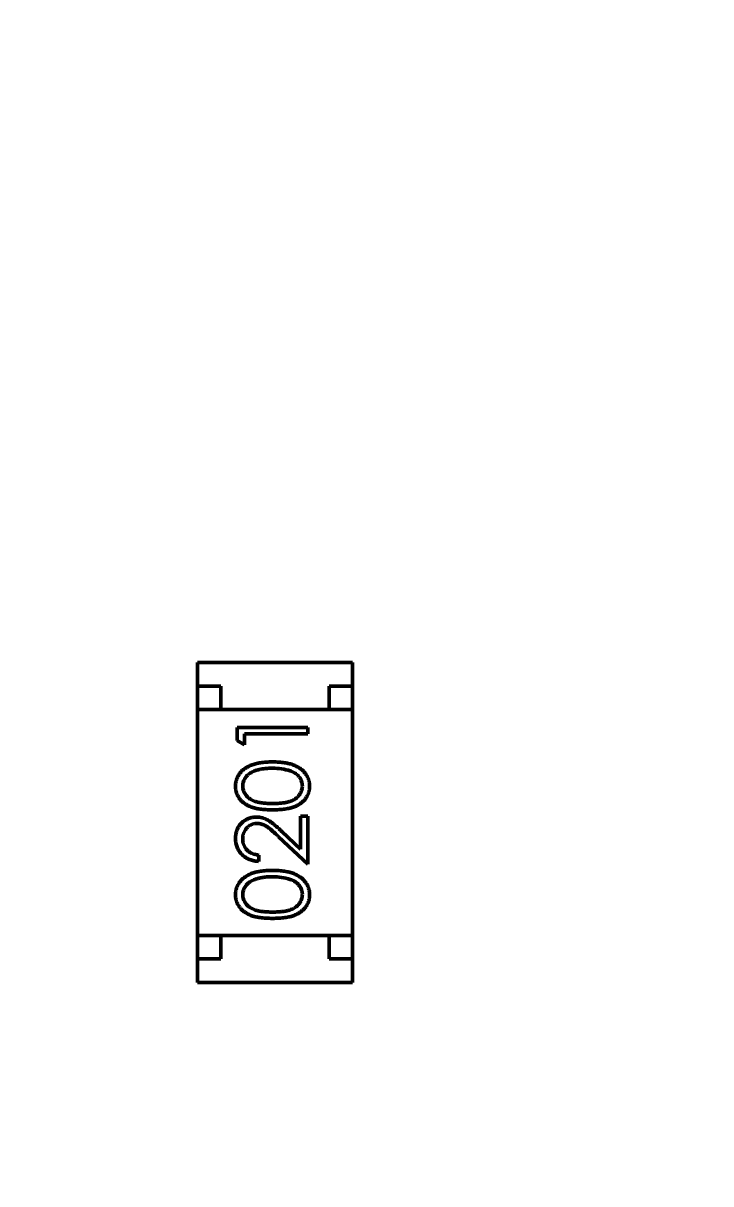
# Model space of a CAD drawing. Header units: millimetres. Extents: x 71 to 428, y 120 to 295.
# Drawn here: x 350.515 to 351.976, y 226.972 to 229.439 of the extents above; entities that cross this region are included whole.
import ezdxf

# ---------------------------------------------------------------- set-up
doc = ezdxf.new("R2010")
doc.units = ezdxf.units.MM
doc.header["$LTSCALE"] = 0.75
doc.layers.add('Dim', color=3, linetype='Continuous', lineweight=25)
doc.layers.add('Visible', color=7, linetype='Continuous', lineweight=50)
doc.layers.add('尺寸标注', color=3, linetype='Continuous')
doc.styles.get("Standard").update_dxf_attribs({"font": 'arial.ttf'})
doc.dimstyles.new('Dim-ISO-25', dxfattribs={"dimtxt": 3.5, "dimasz": 3.5, "dimexe": 2.1, "dimexo": 2.1, "dimgap": 1.4, "dimtad": 1, "dimzin": 12, "dimdsep": 46, "dimtxsty": 'Standard', "dimcen": 0, "dimazin": 3, "dimtp": 0.1, "dimtm": 0.1, "dimtfac": 0.714286, "dimtmove": 0, "dimatfit": 3, "dimfxl": 1, "dimtzin": 12, "dimarcsym": 0})

# ---------------------------------------------------------------- blocks, each defined once
blk = doc.blocks.new('*D140')
at = {"color": 0, "linetype": 'ByBlock', "lineweight": -2}
for p, q in [((325.4004, 221.7318), (325.4004, 264.5936)), ((354.8964, 258.3129), (354.8964, 264.5936)), ((325.4004, 262.4936), (354.8964, 262.4936))]:
    blk.add_line(p, q, dxfattribs=at)
at = {"color": 0, "linetype": 'ByBlock'}
for points in [[(325.4004, 262.4936), (328.9004, 261.9102), (328.9004, 263.0769)], [(354.8964, 262.4936), (351.3964, 261.9102), (351.3964, 263.0769)]]:
    blk.add_solid(points, dxfattribs=at)
at = {"layer": 'Defpoints', "color": 0, "linetype": 'ByBlock'}
for p in [(354.8964, 256.2129), (325.4004, 219.6318)]:
    blk.add_point(p, dxfattribs=at)
at = {"color": 0, "linetype": 'ByBlock', "lineweight": -2, "insert": (340.1484, 265.6806), "char_height": 3.5, "attachment_point": 5}
blk.add_mtext('\\A0;29.5', dxfattribs=at)
blk = doc.blocks.new('*D109')
at = {"color": 0, "linetype": 'ByBlock', "lineweight": -2}
for p, q in [((352.9086, 242.8617), (269.2309, 242.8617)), ((271.3309, 242.8617), (271.3309, 204.496)), ((301.8219, 204.496), (269.2309, 204.496))]:
    blk.add_line(p, q, dxfattribs=at)
at = {"color": 0, "linetype": 'ByBlock'}
for points in [[(271.3309, 242.8617), (270.7475, 239.3617), (271.9142, 239.3617)], [(271.3309, 204.496), (270.7475, 207.996), (271.9142, 207.996)]]:
    blk.add_solid(points, dxfattribs=at)
at = {"layer": 'Defpoints', "color": 0, "linetype": 'ByBlock'}
for p in [(355.0086, 242.8617), (303.9219, 204.496)]:
    blk.add_point(p, dxfattribs=at)
at = {"color": 0, "linetype": 'ByBlock', "lineweight": -2, "insert": (268.1427, 223.6788), "char_height": 3.5, "attachment_point": 5, "rotation": 90}
blk.add_mtext('\\A0;38.37', dxfattribs=at)

msp = doc.modelspace()

# ---------------------------------------------------------------- linework, layer by layer
at = {"layer": 'Visible'}
for p, q in [((351.215, 228.0798), (350.885, 228.0798)), ((350.885, 228.0798), (350.885, 228.0298)), ((351.215, 228.0798), (351.215, 228.0298)), ((350.885, 228.0298), (350.885, 227.9798)), ((350.935, 228.0298), (350.885, 228.0298)), ((350.935, 227.9798), (350.935, 228.0298)), ((351.165, 228.0298), (351.165, 227.9798)), ((351.215, 228.0298), (351.165, 228.0298)), ((351.215, 227.9798), (351.215, 228.0298)), ((350.885, 227.9798), (351.215, 227.9798)), ((350.885, 227.9798), (350.885, 227.4998)), ((351.165, 227.9798), (350.935, 227.9798)), ((351.215, 227.9798), (351.215, 227.4998)), ((350.9697, 227.9416), (351.1197, 227.9416)), ((350.9697, 227.9139), (350.9697, 227.9416)), ((350.9851, 227.9281), (350.9851, 227.9051)), ((351.1197, 227.9281), (350.9851, 227.9281)), ((351.1197, 227.9416), (351.1197, 227.9281)), ((350.9851, 227.9051), (350.9697, 227.9139)), ((351.1043, 227.7531), (351.1197, 227.7531)), ((351.1043, 227.6833), (351.1043, 227.7531)), ((351.1197, 227.7531), (351.1197, 227.6512)), ((351.0643, 227.7209), (351.1043, 227.6833)), ((351.1197, 227.6512), (351.0576, 227.7094)), ((351.0159, 227.6705), (351.0159, 227.657)), ((350.885, 227.4998), (350.885, 227.4498)), ((350.885, 227.4998), (351.215, 227.4998)), ((351.165, 227.4998), (350.935, 227.4998)), ((350.935, 227.4498), (350.935, 227.4998)), ((351.165, 227.4998), (351.165, 227.4498)), ((351.215, 227.4498), (351.215, 227.4998)), ((350.885, 227.3998), (350.885, 227.4498)), ((350.885, 227.4498), (350.935, 227.4498)), ((351.165, 227.4498), (351.215, 227.4498)), ((351.215, 227.3998), (351.215, 227.4498)), ((351.215, 227.3998), (350.885, 227.3998))]:
    msp.add_line(p, q, dxfattribs=at)
at = {"layer": 'Visible', "extrusion": (0, 0, -1)}
msp.add_circle((-354.8964, 204.496), 47.93, dxfattribs=at)
at = {"layer": 'Visible'}
for centre in [(351.0474, 227.7437), (351.0474, 227.513)]:
    msp.add_arc(centre, 0.1113, 71.6443, 91.3671, dxfattribs=at)
for points, knots in [([(350.9659, 227.8168), (350.9659, 227.8179), (350.9659, 227.8203), (350.9663, 227.8238), (350.967, 227.8273), (350.9679, 227.8306), (350.9691, 227.8338), (350.9706, 227.837), (350.9723, 227.8401), (350.9743, 227.8431), (350.9765, 227.846), (350.979, 227.8487), (350.9818, 227.8512), (350.9848, 227.8537), (350.9881, 227.8559), (350.9917, 227.858), (350.9955, 227.8599), (350.9996, 227.8618), (351.004, 227.8633), (351.0088, 227.8648), (351.0139, 227.8659), (351.0194, 227.8669), (351.0252, 227.8676), (351.0314, 227.8682), (351.038, 227.8684), (351.0425, 227.8685), (351.0448, 227.8685)], [0, 0, 0, 0, 0.033788, 0.067194, 0.099862, 0.132567, 0.165151, 0.197913, 0.231319, 0.265083, 0.299255, 0.334399, 0.369943, 0.406284, 0.444064, 0.482998, 0.523354, 0.565537, 0.609613, 0.656391, 0.705885, 0.758325, 0.813832, 0.872795, 0.934722, 1, 1, 1, 1]), ([(351.0448, 227.8685), (351.0471, 227.8685), (351.0515, 227.8684), (351.0581, 227.8682), (351.0643, 227.8676), (351.0701, 227.8669), (351.0755, 227.866), (351.0806, 227.8648), (351.0854, 227.8635), (351.0897, 227.8618), (351.0938, 227.8601), (351.0976, 227.8581), (351.1012, 227.8561), (351.1045, 227.8538), (351.1075, 227.8514), (351.1103, 227.8488), (351.1128, 227.8461), (351.1151, 227.8432), (351.1171, 227.8402), (351.1188, 227.8371), (351.1203, 227.8339), (351.1215, 227.8306), (351.1224, 227.8273), (351.1231, 227.8238), (351.1235, 227.8203), (351.1235, 227.8179), (351.1236, 227.8168)], [0, 0, 0, 0, 0.065063, 0.126773, 0.185516, 0.240765, 0.29298, 0.34225, 0.388919, 0.432776, 0.474628, 0.514775, 0.553606, 0.591426, 0.628028, 0.663804, 0.698984, 0.733591, 0.767628, 0.801208, 0.834264, 0.866981, 0.89972, 0.932702, 0.966176, 1, 1, 1, 1]), ([(351.0447, 227.8551), (351.0429, 227.855), (351.0394, 227.855), (351.0342, 227.8548), (351.0293, 227.8544), (351.0247, 227.8539), (351.0202, 227.8531), (351.0161, 227.8523), (351.0122, 227.8512), (351.0085, 227.8501), (351.0051, 227.8488), (351.0019, 227.8473), (350.999, 227.8458), (350.9962, 227.8441), (350.9938, 227.8423), (350.9915, 227.8403), (350.9895, 227.8383), (350.9872, 227.8354), (350.9849, 227.8316), (350.9828, 227.827), (350.9815, 227.8221), (350.9813, 227.8188), (350.9813, 227.8172)], [0, 0, 0, 0, 0.065681, 0.128486, 0.188175, 0.245106, 0.299448, 0.350823, 0.399942, 0.446672, 0.491255, 0.533376, 0.573853, 0.612526, 0.649597, 0.685532, 0.720106, 0.753838, 0.818925, 0.880493, 0.940311, 1, 1, 1, 1]), ([(351.1082, 227.8172), (351.1081, 227.8189), (351.108, 227.8222), (351.1067, 227.827), (351.1047, 227.8317), (351.1023, 227.8354), (351.1001, 227.8382), (351.0982, 227.8402), (351.096, 227.8421), (351.0937, 227.8438), (351.0912, 227.8454), (351.0885, 227.8469), (351.0855, 227.8482), (351.0835, 227.849), (351.0824, 227.8494)], [0, 0, 0, 0, 0.112813, 0.225394, 0.339595, 0.459675, 0.521735, 0.583926, 0.648174, 0.713881, 0.781004, 0.851451, 0.924051, 1, 1, 1, 1]), ([(351.0448, 227.7666), (351.0424, 227.7666), (351.0377, 227.7666), (351.0309, 227.767), (351.0245, 227.7675), (351.0186, 227.7681), (351.013, 227.769), (351.0079, 227.7701), (351.0032, 227.7714), (350.9989, 227.7729), (350.9949, 227.7745), (350.9912, 227.7764), (350.9878, 227.7784), (350.9846, 227.7805), (350.9816, 227.7829), (350.9789, 227.7853), (350.9764, 227.788), (350.9742, 227.7908), (350.9723, 227.7938), (350.9706, 227.7968), (350.9691, 227.7999), (350.9679, 227.8031), (350.967, 227.8064), (350.9663, 227.8098), (350.9659, 227.8132), (350.9659, 227.8156), (350.9659, 227.8168)], [0, 0, 0, 0, 0.068595, 0.133246, 0.194313, 0.251279, 0.304513, 0.354235, 0.400481, 0.443411, 0.484015, 0.523252, 0.561042, 0.5979, 0.633518, 0.668314, 0.702496, 0.736685, 0.770293, 0.803437, 0.835913, 0.86846, 0.900847, 0.933467, 0.966258, 1, 1, 1, 1]), ([(350.9813, 227.8172), (350.9813, 227.8155), (350.9815, 227.8122), (350.9827, 227.8073), (350.9849, 227.8026), (350.9872, 227.7989), (350.9895, 227.796), (350.9914, 227.794), (350.9936, 227.7921), (350.9959, 227.7904), (350.9984, 227.7887), (351.0011, 227.7872), (351.004, 227.7859), (351.0071, 227.7846), (351.0105, 227.7835), (351.0143, 227.7826), (351.0184, 227.7818), (351.023, 227.7812), (351.0279, 227.7807), (351.0331, 227.7803), (351.0388, 227.7801), (351.0427, 227.7801), (351.0447, 227.7801)], [0, 0, 0, 0, 0.060387, 0.120883, 0.182755, 0.247811, 0.281299, 0.315088, 0.349702, 0.384857, 0.420966, 0.458511, 0.497175, 0.537602, 0.580503, 0.627468, 0.678388, 0.733983, 0.793747, 0.857714, 0.926698, 1, 1, 1, 1]), ([(351.0447, 227.7801), (351.0467, 227.7801), (351.0506, 227.7801), (351.0563, 227.7803), (351.0615, 227.7807), (351.0664, 227.7812), (351.0709, 227.7818), (351.0751, 227.7826), (351.0788, 227.7835), (351.0823, 227.7846), (351.0854, 227.7858), (351.0883, 227.7872), (351.091, 227.7887), (351.0935, 227.7903), (351.0958, 227.7921), (351.098, 227.794), (351.0999, 227.796), (351.1022, 227.7989), (351.1046, 227.8026), (351.1066, 227.8074), (351.1079, 227.8123), (351.1081, 227.8156), (351.1082, 227.8172)], [0, 0, 0, 0, 0.072951, 0.141584, 0.205926, 0.265301, 0.320597, 0.371817, 0.41879, 0.461699, 0.502134, 0.540804, 0.578181, 0.614297, 0.649678, 0.684299, 0.718359, 0.752081, 0.817652, 0.879722, 0.939966, 1, 1, 1, 1]), ([(351.1236, 227.8168), (351.1235, 227.8156), (351.1235, 227.8132), (351.1231, 227.8098), (351.1224, 227.8064), (351.1215, 227.8032), (351.1204, 227.8), (351.1189, 227.7969), (351.1173, 227.7939), (351.1153, 227.7909), (351.1131, 227.7881), (351.1107, 227.7855), (351.108, 227.783), (351.105, 227.7807), (351.1018, 227.7785), (351.0983, 227.7765), (351.0946, 227.7747), (351.0906, 227.773), (351.0863, 227.7715), (351.0816, 227.7701), (351.0764, 227.7691), (351.0709, 227.7682), (351.0649, 227.7674), (351.0586, 227.767), (351.0518, 227.7666), (351.0472, 227.7666), (351.0448, 227.7666)], [0, 0, 0, 0, 0.033787, 0.066622, 0.099285, 0.131361, 0.163585, 0.196104, 0.228902, 0.262158, 0.295991, 0.330218, 0.36506, 0.400951, 0.43762, 0.475708, 0.515381, 0.556414, 0.599765, 0.646424, 0.696431, 0.749782, 0.806573, 0.867436, 0.931887, 1, 1, 1, 1]), ([(350.9659, 227.7059), (350.9659, 227.7076), (350.966, 227.7108), (350.9666, 227.7155), (350.9677, 227.72), (350.9691, 227.7242), (350.971, 227.7282), (350.9733, 227.732), (350.976, 227.7355), (350.9791, 227.7387), (350.9825, 227.7417), (350.986, 227.7442), (350.9897, 227.7464), (350.9936, 227.7482), (350.9976, 227.7495), (351.0018, 227.7505), (351.0061, 227.7511), (351.009, 227.7512), (351.0105, 227.7512)], [0, 0, 0, 0, 0.069475, 0.136517, 0.200789, 0.26383, 0.325735, 0.387291, 0.449509, 0.512968, 0.576275, 0.63758, 0.697903, 0.757172, 0.816599, 0.876653, 0.93729, 1, 1, 1, 1]), ([(351.0105, 227.7512), (351.0126, 227.7511), (351.0167, 227.751), (351.0228, 227.7498), (351.0287, 227.7479), (351.0334, 227.7455), (351.0372, 227.7432), (351.0404, 227.7411), (351.0438, 227.7386), (351.0474, 227.7358), (351.0513, 227.7326), (351.0554, 227.729), (351.0598, 227.7251), (351.0627, 227.7223), (351.0643, 227.7209)], [0, 0, 0, 0, 0.098702, 0.195672, 0.292422, 0.391343, 0.444462, 0.504229, 0.570352, 0.642546, 0.722288, 0.807921, 0.90047, 1, 1, 1, 1]), ([(351.0117, 227.7378), (351.0106, 227.7377), (351.0086, 227.7377), (351.0057, 227.7372), (351.0028, 227.7365), (351.0001, 227.7355), (350.9974, 227.7341), (350.9949, 227.7325), (350.9925, 227.7306), (350.9902, 227.7284), (350.9881, 227.7259), (350.9863, 227.7234), (350.9847, 227.7207), (350.9835, 227.7178), (350.9825, 227.7149), (350.9818, 227.7118), (350.9813, 227.7085), (350.9813, 227.7063), (350.9813, 227.7052)], [0, 0, 0, 0, 0.061965, 0.122122, 0.180988, 0.239933, 0.299906, 0.359989, 0.421776, 0.486576, 0.551535, 0.615018, 0.677259, 0.73973, 0.80305, 0.866495, 0.931973, 1, 1, 1, 1]), ([(351.0576, 227.7094), (351.0562, 227.7108), (351.0533, 227.7135), (351.0492, 227.7174), (351.0453, 227.7208), (351.0418, 227.7239), (351.0385, 227.7266), (351.0356, 227.7289), (351.0329, 227.7308), (351.0298, 227.7329), (351.026, 227.7348), (351.0213, 227.7365), (351.0165, 227.7376), (351.0133, 227.7377), (351.0117, 227.7378)], [0, 0, 0, 0, 0.110803, 0.212829, 0.306101, 0.390647, 0.466924, 0.534481, 0.593587, 0.644557, 0.7362, 0.825024, 0.911986, 1, 1, 1, 1]), ([(351.0159, 227.657), (351.0141, 227.6571), (351.0106, 227.6573), (351.0055, 227.6581), (351.0006, 227.6592), (350.996, 227.6608), (350.9916, 227.6629), (350.9874, 227.6653), (350.9835, 227.6682), (350.9799, 227.6714), (350.9766, 227.675), (350.9737, 227.6788), (350.9713, 227.6828), (350.9693, 227.6871), (350.9678, 227.6915), (350.9667, 227.6961), (350.966, 227.7009), (350.9659, 227.7042), (350.9659, 227.7059)], [0, 0, 0, 0, 0.068791, 0.135103, 0.198979, 0.261904, 0.323495, 0.385195, 0.446969, 0.509765, 0.572251, 0.633405, 0.693251, 0.752583, 0.812579, 0.873275, 0.93555, 1, 1, 1, 1]), ([(350.9813, 227.7052), (350.9813, 227.704), (350.9813, 227.7017), (350.9818, 227.6984), (350.9825, 227.6951), (350.9835, 227.6921), (350.9848, 227.6891), (350.9863, 227.6863), (350.9882, 227.6837), (350.9903, 227.6813), (350.9927, 227.679), (350.9953, 227.677), (350.9982, 227.6753), (351.0013, 227.6737), (351.0046, 227.6725), (351.0082, 227.6716), (351.0119, 227.6708), (351.0145, 227.6706), (351.0159, 227.6705)], [0, 0, 0, 0, 0.064439, 0.126547, 0.186887, 0.245878, 0.304041, 0.362191, 0.420976, 0.48066, 0.5406, 0.600689, 0.661936, 0.724443, 0.789038, 0.856314, 0.926352, 1, 1, 1, 1]), ([(350.9659, 227.586), (350.9659, 227.5872), (350.9659, 227.5896), (350.9663, 227.5931), (350.967, 227.5965), (350.9679, 227.5998), (350.9691, 227.6031), (350.9706, 227.6062), (350.9723, 227.6093), (350.9743, 227.6123), (350.9765, 227.6152), (350.979, 227.6179), (350.9818, 227.6205), (350.9848, 227.6229), (350.9881, 227.6251), (350.9917, 227.6273), (350.9955, 227.6292), (350.9996, 227.631), (351.004, 227.6326), (351.0088, 227.634), (351.0139, 227.6351), (351.0194, 227.6361), (351.0252, 227.6369), (351.0314, 227.6374), (351.038, 227.6377), (351.0425, 227.6377), (351.0448, 227.6378)], [0, 0, 0, 0, 0.033788, 0.067194, 0.099862, 0.132567, 0.165151, 0.197913, 0.231319, 0.265083, 0.299255, 0.334399, 0.369943, 0.406284, 0.444064, 0.482998, 0.523354, 0.565537, 0.609613, 0.656391, 0.705885, 0.758325, 0.813832, 0.872795, 0.934722, 1, 1, 1, 1]), ([(351.0447, 227.6243), (351.0429, 227.6243), (351.0394, 227.6242), (351.0342, 227.6241), (351.0293, 227.6236), (351.0247, 227.6231), (351.0202, 227.6223), (351.0161, 227.6215), (351.0122, 227.6205), (351.0085, 227.6193), (351.0051, 227.618), (351.0019, 227.6165), (350.999, 227.615), (350.9962, 227.6133), (350.9938, 227.6115), (350.9915, 227.6095), (350.9895, 227.6075), (350.9872, 227.6046), (350.9849, 227.6009), (350.9828, 227.5962), (350.9815, 227.5914), (350.9813, 227.5881), (350.9813, 227.5864)], [0, 0, 0, 0, 0.065681, 0.128486, 0.188175, 0.245106, 0.299448, 0.350823, 0.399942, 0.446672, 0.491255, 0.533376, 0.573853, 0.612526, 0.649597, 0.685532, 0.720106, 0.753838, 0.818925, 0.880493, 0.940311, 1, 1, 1, 1]), ([(351.0448, 227.6378), (351.0471, 227.6377), (351.0515, 227.6377), (351.0581, 227.6374), (351.0643, 227.6368), (351.0701, 227.6361), (351.0755, 227.6352), (351.0806, 227.634), (351.0854, 227.6327), (351.0897, 227.6311), (351.0938, 227.6293), (351.0976, 227.6274), (351.1012, 227.6253), (351.1045, 227.623), (351.1075, 227.6206), (351.1103, 227.618), (351.1128, 227.6153), (351.1151, 227.6124), (351.1171, 227.6094), (351.1188, 227.6063), (351.1203, 227.6031), (351.1215, 227.5999), (351.1224, 227.5965), (351.1231, 227.5931), (351.1235, 227.5896), (351.1235, 227.5872), (351.1236, 227.586)], [0, 0, 0, 0, 0.065063, 0.126773, 0.185516, 0.240765, 0.29298, 0.34225, 0.388919, 0.432776, 0.474628, 0.514775, 0.553606, 0.591426, 0.628028, 0.663804, 0.698984, 0.733591, 0.767628, 0.801208, 0.834264, 0.866981, 0.89972, 0.932702, 0.966176, 1, 1, 1, 1]), ([(351.1082, 227.5864), (351.1081, 227.5881), (351.108, 227.5914), (351.1067, 227.5963), (351.1047, 227.601), (351.1023, 227.6047), (351.1001, 227.6075), (351.0982, 227.6095), (351.096, 227.6113), (351.0937, 227.6131), (351.0912, 227.6147), (351.0885, 227.6161), (351.0855, 227.6175), (351.0835, 227.6182), (351.0824, 227.6186)], [0, 0, 0, 0, 0.112813, 0.225394, 0.339595, 0.459675, 0.521735, 0.583926, 0.648174, 0.713881, 0.781004, 0.851451, 0.924051, 1, 1, 1, 1]), ([(351.0448, 227.5358), (351.0424, 227.5359), (351.0377, 227.5359), (351.0309, 227.5362), (351.0245, 227.5367), (351.0186, 227.5374), (351.013, 227.5382), (351.0079, 227.5393), (351.0032, 227.5406), (350.9989, 227.5421), (350.9949, 227.5438), (350.9912, 227.5456), (350.9878, 227.5476), (350.9846, 227.5498), (350.9816, 227.5521), (350.9789, 227.5546), (350.9764, 227.5572), (350.9742, 227.56), (350.9723, 227.563), (350.9706, 227.566), (350.9691, 227.5691), (350.9679, 227.5724), (350.967, 227.5756), (350.9663, 227.579), (350.9659, 227.5825), (350.9659, 227.5848), (350.9659, 227.586)], [0, 0, 0, 0, 0.068595, 0.133246, 0.194313, 0.251279, 0.304513, 0.354235, 0.400481, 0.443411, 0.484015, 0.523252, 0.561042, 0.5979, 0.633518, 0.668314, 0.702496, 0.736685, 0.770293, 0.803437, 0.835913, 0.86846, 0.900847, 0.933467, 0.966258, 1, 1, 1, 1]), ([(350.9813, 227.5864), (350.9813, 227.5848), (350.9815, 227.5815), (350.9827, 227.5766), (350.9849, 227.5719), (350.9872, 227.5681), (350.9895, 227.5652), (350.9914, 227.5632), (350.9936, 227.5613), (350.9959, 227.5596), (350.9984, 227.558), (351.0011, 227.5565), (351.004, 227.5551), (351.0071, 227.5539), (351.0105, 227.5528), (351.0143, 227.5519), (351.0184, 227.551), (351.023, 227.5504), (351.0279, 227.5499), (351.0331, 227.5496), (351.0388, 227.5493), (351.0427, 227.5493), (351.0447, 227.5493)], [0, 0, 0, 0, 0.060387, 0.120883, 0.182755, 0.247811, 0.281299, 0.315088, 0.349702, 0.384857, 0.420966, 0.458511, 0.497175, 0.537602, 0.580503, 0.627468, 0.678388, 0.733983, 0.793747, 0.857714, 0.926698, 1, 1, 1, 1]), ([(351.0447, 227.5493), (351.0467, 227.5493), (351.0506, 227.5493), (351.0563, 227.5496), (351.0615, 227.5499), (351.0664, 227.5504), (351.0709, 227.5511), (351.0751, 227.5518), (351.0788, 227.5527), (351.0823, 227.5538), (351.0854, 227.5551), (351.0883, 227.5564), (351.091, 227.5579), (351.0935, 227.5595), (351.0958, 227.5613), (351.098, 227.5632), (351.0999, 227.5653), (351.1022, 227.5681), (351.1046, 227.5719), (351.1066, 227.5766), (351.1079, 227.5815), (351.1081, 227.5848), (351.1082, 227.5864)], [0, 0, 0, 0, 0.072951, 0.141584, 0.205926, 0.265301, 0.320597, 0.371817, 0.41879, 0.461699, 0.502134, 0.540804, 0.578181, 0.614297, 0.649678, 0.684299, 0.718359, 0.752081, 0.817652, 0.879722, 0.939966, 1, 1, 1, 1]), ([(351.1236, 227.586), (351.1235, 227.5848), (351.1235, 227.5825), (351.1231, 227.579), (351.1224, 227.5757), (351.1215, 227.5724), (351.1204, 227.5692), (351.1189, 227.5661), (351.1173, 227.5631), (351.1153, 227.5602), (351.1131, 227.5574), (351.1107, 227.5547), (351.108, 227.5522), (351.105, 227.5499), (351.1018, 227.5478), (351.0983, 227.5457), (351.0946, 227.5439), (351.0906, 227.5422), (351.0863, 227.5407), (351.0816, 227.5394), (351.0764, 227.5383), (351.0709, 227.5374), (351.0649, 227.5367), (351.0586, 227.5362), (351.0518, 227.5359), (351.0472, 227.5359), (351.0448, 227.5358)], [0, 0, 0, 0, 0.033787, 0.066622, 0.099285, 0.131361, 0.163585, 0.196104, 0.228902, 0.262158, 0.295991, 0.330218, 0.36506, 0.400951, 0.43762, 0.475708, 0.515381, 0.556414, 0.599765, 0.646424, 0.696431, 0.749782, 0.806573, 0.867436, 0.931887, 1, 1, 1, 1])]:
    msp.add_open_spline(points, degree=3, knots=knots, dxfattribs=at)

# ---------------------------------------------------------------- dimensions: what is measured, and where the dimension line sits
at = {"layer": 'Dim'}
dim = msp.add_linear_dim(base=(271.3309, 204.496), p1=(355.0086, 242.8617), p2=(303.9219, 204.496), angle=90, dimstyle='Dim-ISO-25', dxfattribs=at)
dim.commit()
dim.dimension.update_dxf_attribs({"geometry": '*D109', "text_midpoint": (268.1427, 223.6788)})
at = {"layer": '尺寸标注'}
dim = msp.add_linear_dim(base=(354.8964, 262.4936), p1=(325.4004, 219.6318), p2=(354.8964, 256.2129), dimstyle='Dim-ISO-25', dxfattribs=at)
dim.commit()
dim.dimension.update_dxf_attribs({"geometry": '*D140', "text_midpoint": (340.1484, 265.6806)})

doc.saveas('drawing.dxf')
